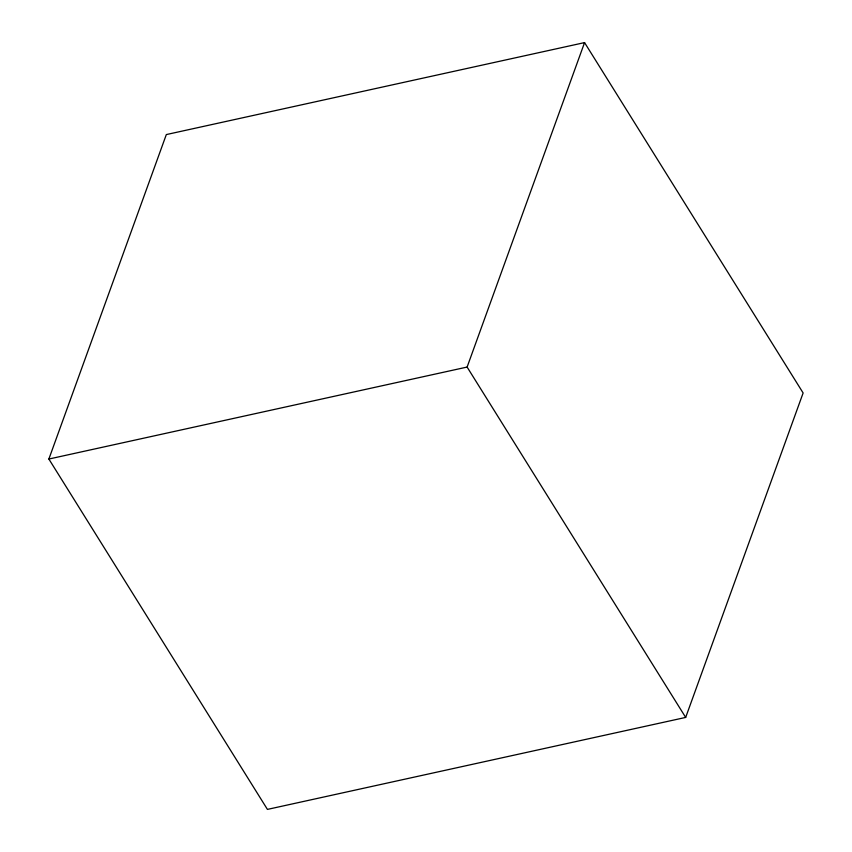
<?xml version="1.0" encoding="UTF-8"?>
<svg xmlns="http://www.w3.org/2000/svg" width="852" height="852" viewBox="0 0 852 852"><rect width="100%" height="100%" fill="white"/><g stroke="black" fill="none" stroke-linecap="round" stroke-linejoin="round"><path stroke-width="1.28" d="M48.873 459.036L166.321 134.573L584.568 42.6L803.127 392.964L685.679 717.427L267.432 809.4L48.873 459.036L467.109 367.063L584.568 42.6M467.109 367.063L685.679 717.427"/></g></svg>
